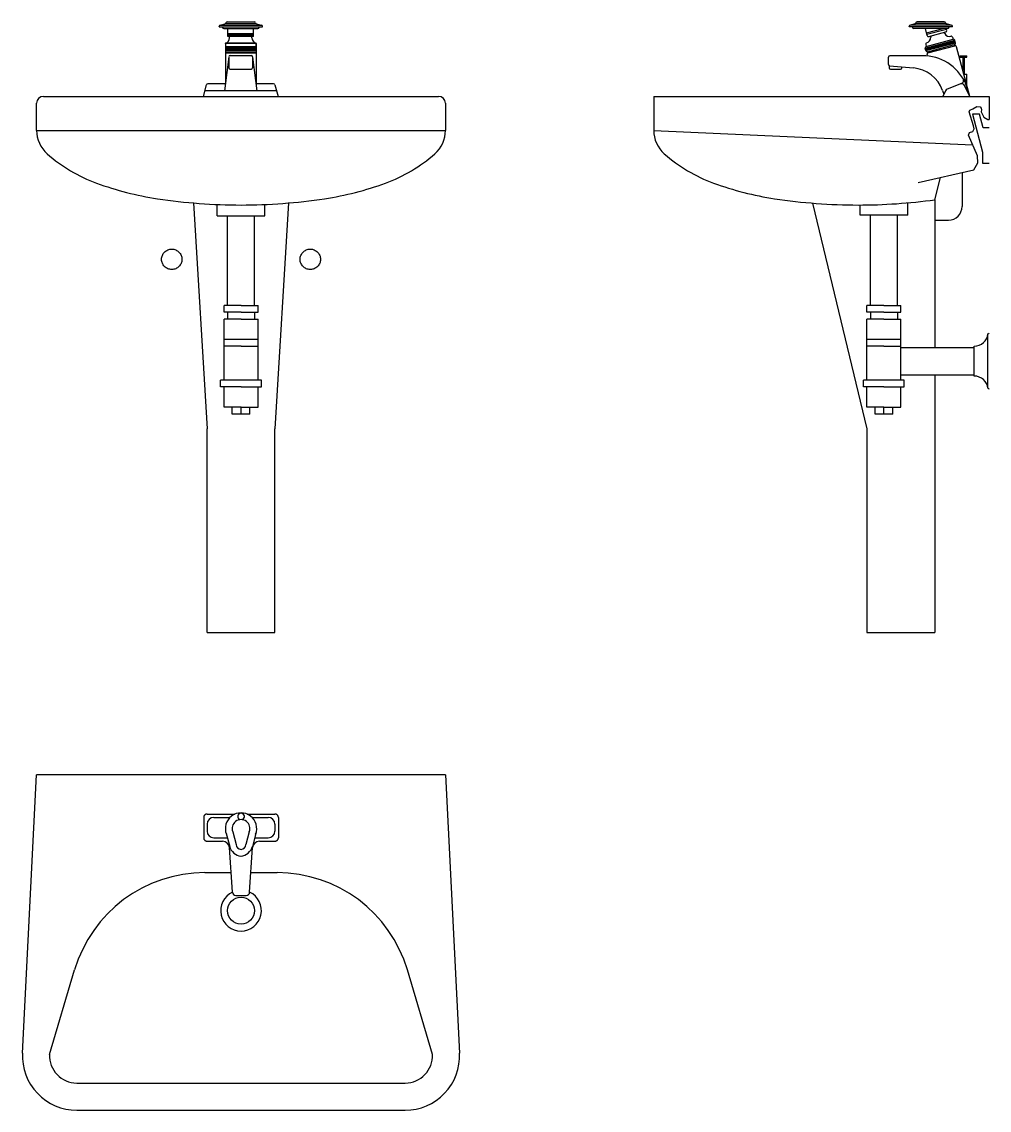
# Model space of a CAD drawing. Header units: millimetres. Extents: x 836.51 to 837.94, y 1504.07 to 1505.67.
import ezdxf

# ---------------------------------------------------------------- set-up
doc = ezdxf.new("R2010")
doc.units = ezdxf.units.MM
doc.linetypes.add('DASHDOT', pattern=[1, 0.5, -0.25, 0, -0.25])
doc.linetypes.add('HIDDEN', pattern=[0.375, 0.25, -0.125])

# ---------------------------------------------------------------- blocks, each defined once
blk = doc.blocks.new('A$C115B3CD4')
for p, q in [((0, 0.084), (0.0208, 0.494)), ((0.6228, 0.494), (0.0208, 0.494)), ((0.6228, 0.494), (0.6435, 0.084)), ((0.2718, 0.4363), (0.3128, 0.4363)), ((0.3308, 0.4363), (0.3718, 0.4363)), ((0.2668, 0.4313), (0.2668, 0.4013)), ((0.2718, 0.4213), (0.2718, 0.4113)), ((0.2818, 0.4313), (0.3054, 0.4313)), ((0.3382, 0.4313), (0.3618, 0.4313)), ((0.3718, 0.4213), (0.3718, 0.4113)), ((0.3768, 0.4313), (0.3768, 0.4013)), ((0.2818, 0.4013), (0.3016, 0.4013)), ((0.2999, 0.4076), (0.3051, 0.3887)), ((0.3095, 0.4102), (0.3147, 0.3914)), ((0.334, 0.4102), (0.3289, 0.3914)), ((0.3437, 0.4076), (0.3385, 0.3887)), ((0.342, 0.4013), (0.3618, 0.4013)), ((0.2718, 0.3963), (0.2947, 0.3963)), ((0.3091, 0.3213), (0.3047, 0.387)), ((0.3345, 0.3212), (0.3389, 0.387)), ((0.3488, 0.3963), (0.3718, 0.3963)), ((0.2686, 0.35), (0.3072, 0.35)), ((0.3364, 0.35), (0.3749, 0.35)), ((0.04, 0.082), (0.0768, 0.2067)), ((0.6036, 0.082), (0.5667, 0.2067)), ((0.0799, 0.04), (0.5636, 0.04)), ((0.0799, 0), (0.5636, 0))]:
    blk.add_line(p, q)
at = {"linetype": 'DASHDOT'}
blk.add_line((0.3141, 0.3163), (0.3295, 0.3163), dxfattribs=at)
blk.add_circle((0.3218, 0.294), 0.02)
for centre, start, end in [((0.2718, 0.4313), 90, 180), ((0.3718, 0.4313), 0, 90), ((0.2718, 0.4013), 180, 270), ((0.3718, 0.4013), 270, 0)]:
    blk.add_arc(centre, 0.005, start, end, dxfattribs=at)
for centre, radius, start, end in [((0.3218, 0.415), 0.0231, 338.8422, 201.1578), ((0.3218, 0.4327), 0.00496, 290.639, 249.361), ((0.2818, 0.4213), 0.01, 90, 180), ((0.3218, 0.415), 0.0131, 338.8422, 201.1578), ((0.3618, 0.4213), 0.01, 0, 90), ((0.2818, 0.4113), 0.01, 180, 270), ((0.3618, 0.4113), 0.01, 270, 0), ((0.2947, 0.3863), 0.01, 3.8141, 90), ((0.3243, 0.394), 0.02, 195.3012, 262.6368), ((0.3218, 0.3914), 0.00708, 180, 0), ((0.3192, 0.394), 0.02, 277.3632, 344.6988), ((0.3488, 0.3863), 0.01, 90, 176.1909), ((0.2686, 0.15), 0.2, 90, 163.5301), ((0.3749, 0.15), 0.2, 16.4699, 90), ((0.3218, 0.294), 0.03, 115.0422, 64.9578), ((0.3141, 0.3213), 0.005, 180, 270), ((0.3295, 0.3213), 0.005, 270, 0), ((0.0799, 0.08), 0.08, 177.1029, 270), ((0.0799, 0.08), 0.04, 177.1029, 270), ((0.5636, 0.08), 0.08, 270, 2.8971), ((0.5636, 0.08), 0.04, 270, 2.8971)]:
    blk.add_arc(centre, radius, start, end)
blk = doc.blocks.new('A$C3F662A2C')
for p, q in [((0.2806, 0.9), (0.3206, 0.9)), ((0.2686, 0.8925), (0.2686, 0.893)), ((0.2686, 0.8925), (0.3326, 0.8925)), ((0.2706, 0.895), (0.2773, 0.8971)), ((0.2706, 0.895), (0.3306, 0.895)), ((0.2736, 0.892), (0.2736, 0.8925)), ((0.2756, 0.89), (0.3256, 0.89)), ((0.278, 0.8975), (0.3231, 0.8975)), ((0.2815, 0.8782), (0.2815, 0.89)), ((0.3196, 0.882), (0.2815, 0.882)), ((0.3196, 0.8782), (0.3196, 0.89)), ((0.3238, 0.8971), (0.3306, 0.895)), ((0.3276, 0.892), (0.3276, 0.8925)), ((0.3326, 0.8925), (0.3326, 0.893)), ((0.3231, 0.8685), (0.2781, 0.8685)), ((0.2781, 0.868), (0.2781, 0.8685)), ((0.3231, 0.868), (0.2781, 0.868)), ((0.2781, 0.868), (0.2781, 0.8093)), ((0.3196, 0.8801), (0.2815, 0.8801)), ((0.3196, 0.8782), (0.2815, 0.8782)), ((0.284, 0.8762), (0.284, 0.8782)), ((0.3171, 0.8765), (0.3171, 0.8782)), ((0.3231, 0.8631), (0.3231, 0.8685)), ((0.3231, 0.868), (0.3231, 0.8093)), ((0.3231, 0.8631), (0.2781, 0.8631)), ((0.3231, 0.8612), (0.2781, 0.8612)), ((0.3231, 0.8574), (0.2781, 0.8574)), ((0.3231, 0.8554), (0.2781, 0.8554)), ((0.3231, 0.8535), (0.2781, 0.8535)), ((0.2791, 0.8612), (0.2791, 0.8574)), ((0.2801, 0.8612), (0.2801, 0.8574)), ((0.2811, 0.8612), (0.2811, 0.8574)), ((0.2821, 0.8612), (0.2821, 0.8574)), ((0.2831, 0.8612), (0.2831, 0.8574)), ((0.2841, 0.8612), (0.2841, 0.8574)), ((0.2851, 0.8612), (0.2851, 0.8574)), ((0.2851, 0.8503), (0.3161, 0.8503)), ((0.2861, 0.8612), (0.2861, 0.8574)), ((0.2871, 0.8612), (0.2871, 0.8574)), ((0.2881, 0.8612), (0.2881, 0.8574)), ((0.2891, 0.8612), (0.2891, 0.8574)), ((0.2901, 0.8612), (0.2901, 0.8574)), ((0.2911, 0.8612), (0.2911, 0.8574)), ((0.2921, 0.8612), (0.2921, 0.8574)), ((0.2931, 0.8612), (0.2931, 0.8574)), ((0.2941, 0.8612), (0.2941, 0.8574)), ((0.2951, 0.8612), (0.2951, 0.8574)), ((0.2961, 0.8612), (0.2961, 0.8574)), ((0.2971, 0.8612), (0.2971, 0.8574)), ((0.2981, 0.8612), (0.2981, 0.8574)), ((0.2991, 0.8612), (0.2991, 0.8574)), ((0.3001, 0.8612), (0.3001, 0.8574)), ((0.3011, 0.8612), (0.3011, 0.8574)), ((0.3011, 0.8612), (0.3011, 0.8574)), ((0.3011, 0.8612), (0.3011, 0.8574)), ((0.3011, 0.8612), (0.3011, 0.8574)), ((0.3011, 0.8612), (0.3011, 0.8574)), ((0.3011, 0.8612), (0.3011, 0.8574)), ((0.3011, 0.8612), (0.3011, 0.8574)), ((0.3011, 0.8612), (0.3011, 0.8574)), ((0.3011, 0.8612), (0.3011, 0.8574)), ((0.3011, 0.8612), (0.3011, 0.8574)), ((0.3011, 0.8612), (0.3011, 0.8574)), ((0.3011, 0.8612), (0.3011, 0.8574)), ((0.3011, 0.8612), (0.3011, 0.8574)), ((0.3011, 0.8612), (0.3011, 0.8574)), ((0.3011, 0.8612), (0.3011, 0.8574)), ((0.3011, 0.8612), (0.3011, 0.8574)), ((0.3011, 0.8612), (0.3011, 0.8574)), ((0.3011, 0.8612), (0.3011, 0.8574)), ((0.3011, 0.8612), (0.3011, 0.8574)), ((0.3011, 0.8612), (0.3011, 0.8574)), ((0.3011, 0.8612), (0.3011, 0.8574)), ((0.3011, 0.8612), (0.3011, 0.8574)), ((0.3011, 0.8612), (0.3011, 0.8574)), ((0.3011, 0.8612), (0.3011, 0.8574)), ((0.3011, 0.8612), (0.3011, 0.8574)), ((0.3021, 0.8612), (0.3021, 0.8574)), ((0.3031, 0.8612), (0.3031, 0.8574)), ((0.3041, 0.8612), (0.3041, 0.8574)), ((0.3051, 0.8612), (0.3051, 0.8574)), ((0.3061, 0.8612), (0.3061, 0.8574)), ((0.3071, 0.8612), (0.3071, 0.8574)), ((0.3081, 0.8612), (0.3081, 0.8574)), ((0.3091, 0.8612), (0.3091, 0.8574)), ((0.3101, 0.8612), (0.3101, 0.8574)), ((0.3111, 0.8612), (0.3111, 0.8574)), ((0.3121, 0.8612), (0.3121, 0.8574)), ((0.3131, 0.8612), (0.3131, 0.8574)), ((0.3141, 0.8612), (0.3141, 0.8574)), ((0.3151, 0.8612), (0.3151, 0.8574)), ((0.3161, 0.8612), (0.3161, 0.8574)), ((0.3171, 0.8612), (0.3171, 0.8574)), ((0.3181, 0.8612), (0.3181, 0.8574)), ((0.3191, 0.8612), (0.3191, 0.8574)), ((0.3201, 0.8612), (0.3201, 0.8574)), ((0.3211, 0.8612), (0.3211, 0.8574)), ((0.3221, 0.8612), (0.3221, 0.8574)), ((0.2831, 0.8483), (0.2766, 0.7983)), ((0.2831, 0.8483), (0.2831, 0.8323)), ((0.3181, 0.8483), (0.3181, 0.8323)), ((0.3181, 0.848), (0.3245, 0.7983)), ((0.2851, 0.8303), (0.3161, 0.8303)), ((0.2456, 0.79), (0.2502, 0.8068)), ((0.2779, 0.8083), (0.2521, 0.8083)), ((0.349, 0.8083), (0.3232, 0.8083)), ((0.351, 0.8068), (0.3556, 0.79)), ((0.01, 0.79), (0.592, 0.79)), ((0.3533, 0.7983), (0.2478, 0.7983)), ((0, 0.74), (0, 0.78)), ((0.602, 0.78), (0.602, 0.74)), ((0, 0.74), (0.602, 0.74)), ((0.231, 0.633), (0.251, 0.3)), ((0.371, 0.633), (0.351, 0.3)), ((0.251, 0), (0.251, 0.3)), ((0.351, 0), (0.351, 0.3)), ((0.251, 0), (0.351, 0))]:
    blk.add_line(p, q)
at = {"linetype": 'HIDDEN'}
for p, q in [((0.266, 0.6139), (0.266, 0.6307)), ((0.336, 0.6139), (0.336, 0.6307)), ((0.266, 0.6139), (0.336, 0.6139)), ((0.281, 0.482), (0.281, 0.6139)), ((0.321, 0.482), (0.321, 0.6139)), ((0.276, 0.472), (0.276, 0.482)), ((0.301, 0.482), (0.276, 0.482)), ((0.301, 0.482), (0.326, 0.482)), ((0.326, 0.472), (0.326, 0.482)), ((0.301, 0.472), (0.276, 0.472)), ((0.281, 0.472), (0.281, 0.462)), ((0.301, 0.472), (0.326, 0.472)), ((0.321, 0.472), (0.321, 0.462)), ((0.276, 0.372), (0.276, 0.462)), ((0.301, 0.462), (0.276, 0.462)), ((0.301, 0.462), (0.326, 0.462)), ((0.326, 0.372), (0.326, 0.462)), ((0.326, 0.432), (0.276, 0.432)), ((0.301, 0.4221), (0.276, 0.4221)), ((0.301, 0.4221), (0.326, 0.4221)), ((0.271, 0.362), (0.271, 0.372)), ((0.331, 0.372), (0.271, 0.372)), ((0.331, 0.362), (0.331, 0.372)), ((0.301, 0.362), (0.271, 0.362)), ((0.276, 0.332), (0.276, 0.362)), ((0.301, 0.362), (0.331, 0.362)), ((0.326, 0.332), (0.326, 0.362)), ((0.301, 0.332), (0.276, 0.332)), ((0.288, 0.322), (0.288, 0.332)), ((0.314, 0.322), (0.288, 0.322)), ((0.301, 0.332), (0.326, 0.332)), ((0.301, 0.322), (0.301, 0.332)), ((0.314, 0.322), (0.314, 0.332))]:
    blk.add_line(p, q, dxfattribs=at)
blk.add_lwpolyline([(0, 0.74, 0.215198), (0.0156, 0.7054, 0.093411), (0.0882, 0.6622, 0.050076), (0.178, 0.6393, 0.037576), (0.301, 0.63, 0.037576), (0.424, 0.6393, 0.050076), (0.5138, 0.6622, 0.093411), (0.5864, 0.7054, 0.215198), (0.602, 0.74, 0.215198)], format="xyb")
for centre in [(0.199, 0.55), (0.403, 0.55)]:
    blk.add_circle(centre, 0.015, dxfattribs=at)
for centre, radius, start, end in [((0.2767, 0.899), 0.002, 287.354, 345.3602), ((0.2806, 0.898), 0.002, 90, 165.3602), ((0.3206, 0.898), 0.002, 14.6398, 90), ((0.3244, 0.899), 0.002, 194.6398, 252.646), ((0.2706, 0.893), 0.002, 90, 180), ((0.2756, 0.892), 0.002, 180, 270), ((0.3256, 0.892), 0.002, 270, 0), ((0.3306, 0.893), 0.002, 0, 90), ((0.276, 0.8762), 0.008, 285, 1.6576), ((0.3251, 0.8762), 0.008, 178.3424, 255), ((0.2851, 0.8483), 0.002, 90, 172.6319), ((0.3161, 0.8483), 0.002, 0, 90), ((0.2851, 0.8323), 0.002, 180, 270), ((0.3161, 0.8323), 0.002, 270, 0), ((0.2521, 0.8063), 0.002, 90, 164.7115), ((0.349, 0.8063), 0.002, 15.2885, 90), ((0.01, 0.78), 0.01, 90, 180), ((0.592, 0.78), 0.01, 0, 90)]:
    blk.add_arc(centre, radius, start, end)
blk = doc.blocks.new('A$C237B3029')
for p, q in [((0.4278, 0.9), (0.3879, 0.9)), ((0.3759, 0.8925), (0.3759, 0.893)), ((0.4398, 0.8925), (0.3759, 0.8925)), ((0.3846, 0.8971), (0.3779, 0.895)), ((0.4378, 0.895), (0.3779, 0.895)), ((0.3809, 0.892), (0.3809, 0.8925)), ((0.4328, 0.89), (0.3829, 0.89)), ((0.4304, 0.8975), (0.3853, 0.8975)), ((0.4028, 0.8796), (0.4, 0.89)), ((0.4018, 0.8835), (0.4261, 0.89)), ((0.4023, 0.8815), (0.431, 0.8892)), ((0.4053, 0.8782), (0.4301, 0.8849)), ((0.4315, 0.8873), (0.4308, 0.89)), ((0.4378, 0.895), (0.4311, 0.8971)), ((0.4348, 0.892), (0.4348, 0.8925)), ((0.4398, 0.8925), (0.4398, 0.893)), ((0.3998, 0.8612), (0.4433, 0.8729)), ((0.4005, 0.8666), (0.4012, 0.8637)), ((0.4009, 0.8574), (0.4443, 0.869)), ((0.4012, 0.8637), (0.4408, 0.8743)), ((0.4019, 0.869), (0.4019, 0.869)), ((0.4033, 0.8559), (0.4429, 0.8666)), ((0.4192, 0.8623), (0.4182, 0.8661)), ((0.4202, 0.8625), (0.4191, 0.8664)), ((0.4211, 0.8628), (0.4201, 0.8667)), ((0.4221, 0.863), (0.4211, 0.8669)), ((0.4231, 0.8633), (0.422, 0.8672)), ((0.424, 0.8636), (0.423, 0.8674)), ((0.425, 0.8638), (0.424, 0.8677)), ((0.426, 0.8641), (0.4249, 0.8679)), ((0.4269, 0.8643), (0.4259, 0.8682)), ((0.4279, 0.8646), (0.4269, 0.8685)), ((0.4289, 0.8649), (0.4278, 0.8687)), ((0.4298, 0.8651), (0.4288, 0.869)), ((0.4308, 0.8654), (0.4298, 0.8692)), ((0.4318, 0.8656), (0.4307, 0.8695)), ((0.4327, 0.8659), (0.4317, 0.8698)), ((0.4337, 0.8662), (0.4327, 0.87)), ((0.4347, 0.8664), (0.4336, 0.8703)), ((0.4356, 0.8667), (0.4346, 0.8705)), ((0.4366, 0.8669), (0.4356, 0.8708)), ((0.4376, 0.8672), (0.4365, 0.8711)), ((0.4385, 0.8674), (0.4375, 0.8713)), ((0.4376, 0.8786), (0.4376, 0.8786)), ((0.4395, 0.8677), (0.4385, 0.8716)), ((0.4405, 0.868), (0.4394, 0.8718)), ((0.4401, 0.8772), (0.4408, 0.8743)), ((0.4414, 0.8682), (0.4404, 0.8721)), ((0.4424, 0.8685), (0.4414, 0.8723)), ((0.4434, 0.8687), (0.4423, 0.8726)), ((0.4434, 0.8646), (0.4429, 0.8666)), ((0.4443, 0.869), (0.4433, 0.8729)), ((0.3957, 0.85), (0.3475, 0.85)), ((0.4009, 0.8574), (0.3998, 0.8612)), ((0.4018, 0.8576), (0.4008, 0.8615)), ((0.4028, 0.8579), (0.4018, 0.8617)), ((0.4029, 0.8496), (0.4024, 0.8516)), ((0.4038, 0.8581), (0.4027, 0.862)), ((0.4038, 0.854), (0.4033, 0.8559)), ((0.4047, 0.8584), (0.4037, 0.8623)), ((0.4038, 0.854), (0.4434, 0.8646)), ((0.4057, 0.8586), (0.4047, 0.8625)), ((0.4067, 0.8589), (0.4056, 0.8628)), ((0.4076, 0.8592), (0.4066, 0.863)), ((0.4086, 0.8594), (0.4076, 0.8633)), ((0.4096, 0.8597), (0.4085, 0.8635)), ((0.4105, 0.8599), (0.4095, 0.8638)), ((0.4115, 0.8602), (0.4105, 0.8641)), ((0.4125, 0.8605), (0.4114, 0.8643)), ((0.4134, 0.8607), (0.4124, 0.8646)), ((0.4144, 0.861), (0.4134, 0.8648)), ((0.4154, 0.8612), (0.4143, 0.8651)), ((0.4163, 0.8615), (0.4153, 0.8654)), ((0.4173, 0.8618), (0.4163, 0.8656)), ((0.4183, 0.862), (0.4172, 0.8659)), ((0.4655, 0.79), (0.4459, 0.8632)), ((0.3465, 0.835), (0.3465, 0.832)), ((0.3473, 0.8348), (0.3824, 0.8319)), ((0.4511, 0.8496), (0.4611, 0.8496)), ((0.4511, 0.8476), (0.4511, 0.8496)), ((0.4511, 0.8476), (0.4611, 0.8476)), ((0.4551, 0.8476), (0.4551, 0.8288)), ((0.4571, 0.8476), (0.4571, 0.8226)), ((0.4611, 0.8476), (0.4611, 0.8496)), ((0.3485, 0.83), (0.3635, 0.83)), ((0.3655, 0.832), (0.3655, 0.8333)), ((0.4568, 0.8226), (0.4611, 0.8226)), ((0.4611, 0.8065), (0.4611, 0.8226)), ((0.4531, 0.8091), (0.4323, 0.8007)), ((0.4655, 0.79), (0.4576, 0.8059)), ((0.4655, 0.79), (0.4591, 0.8097)), ((0, 0.79), (0.494, 0.79)), ((0, 0.79), (0, 0.74)), ((0.4254, 0.7987), (0.4272, 0.7935)), ((0.4296, 0.7983), (0.4255, 0.79)), ((0.494, 0.79), (0.494, 0.7561)), ((0, 0.74), (0.4695, 0.7188)), ((0.454, 0.6778), (0.454, 0.6278)), ((0.414, 0.6378), (0.4222, 0.6706)), ((0.234, 0.6327), (0.314, 0.3)), ((0.414, 0.6378), (0.414, 0.42)), ((0.414, 0.6078), (0.434, 0.6078)), ((0.492, 0.36), (0.492, 0.44)), ((0.414, 0.42), (0.472, 0.42)), ((0.472, 0.378), (0.472, 0.422)), ((0.414, 0.38), (0.414, 0)), ((0.414, 0.38), (0.472, 0.38)), ((0.314, 0.3), (0.314, 0)), ((0.314, 0), (0.414, 0))]:
    blk.add_line(p, q)
at = {"linetype": 'DASHDOT'}
blk.add_line((0.3455, 0.8368), (0.3455, 0.848), dxfattribs=at)
at = {"linetype": 'HIDDEN'}
for p, q in [((0.304, 0.615), (0.304, 0.63)), ((0.374, 0.615), (0.374, 0.6332)), ((0.374, 0.615), (0.304, 0.615)), ((0.319, 0.482), (0.319, 0.615)), ((0.359, 0.482), (0.359, 0.615)), ((0.314, 0.472), (0.314, 0.482)), ((0.339, 0.482), (0.314, 0.482)), ((0.339, 0.482), (0.364, 0.482)), ((0.364, 0.472), (0.364, 0.482)), ((0.339, 0.472), (0.314, 0.472)), ((0.319, 0.472), (0.319, 0.462)), ((0.339, 0.472), (0.364, 0.472)), ((0.359, 0.472), (0.359, 0.462)), ((0.339, 0.462), (0.314, 0.462)), ((0.314, 0.372), (0.314, 0.462)), ((0.339, 0.462), (0.364, 0.462)), ((0.364, 0.372), (0.364, 0.462)), ((0.364, 0.432), (0.314, 0.432)), ((0.339, 0.4221), (0.314, 0.4221)), ((0.339, 0.4221), (0.364, 0.4221)), ((0.364, 0.42), (0.414, 0.42)), ((0.369, 0.372), (0.309, 0.372)), ((0.309, 0.362), (0.309, 0.372)), ((0.364, 0.38), (0.414, 0.38)), ((0.369, 0.362), (0.369, 0.372)), ((0.339, 0.362), (0.309, 0.362)), ((0.314, 0.332), (0.314, 0.362)), ((0.339, 0.362), (0.369, 0.362)), ((0.364, 0.332), (0.364, 0.362)), ((0.339, 0.332), (0.314, 0.332)), ((0.326, 0.322), (0.326, 0.332)), ((0.352, 0.322), (0.326, 0.322)), ((0.339, 0.322), (0.339, 0.332)), ((0.339, 0.332), (0.364, 0.332)), ((0.352, 0.322), (0.352, 0.332))]:
    blk.add_line(p, q, dxfattribs=at)
for points in [[(0.3894, 0.6631), (0.4715, 0.6818), (0.4772, 0.6923), (0.4768, 0.7023), (0.4633, 0.733), (0.4649, 0.737), (0.4699, 0.7385), (0.4719, 0.742), (0.4711, 0.7465), (0.4645, 0.7671), (0.4653, 0.7696), (0.4699, 0.7716), (0.476, 0.7751), (0.4805, 0.7746), (0.4822, 0.7726), (0.4826, 0.7701), (0.4822, 0.7671), (0.4863, 0.7596), (0.492, 0.7561), (0.494, 0.7561)], [(0.494, 0.7439), (0.4849, 0.7439), (0.4795, 0.7639), (0.4695, 0.7639), (0.484, 0.7077), (0.484, 0.6918), (0.494, 0.6918)]]:
    blk.add_lwpolyline(points)
blk.add_lwpolyline([(0, 0.74, 0.215198), (0.0156, 0.7054, 0.093411), (0.0882, 0.6622, 0.050076), (0.178, 0.6393, 0.037576), (0.301, 0.63, 0.034487), (0.414, 0.6378, 0.050076)], format="xyb")
for centre, radius, start, end in [((0.384, 0.899), 0.002, 287.354, 345.3602), ((0.3879, 0.898), 0.002, 90, 165.3602), ((0.4278, 0.898), 0.002, 14.6398, 90), ((0.4317, 0.899), 0.002, 194.6398, 252.646), ((0.3779, 0.893), 0.002, 90, 180), ((0.3829, 0.892), 0.002, 180, 270), ((0.4241, 0.8801), 0.005, 28.3424, 51.8699), ((0.4356, 0.8863), 0.008, 208.3424, 285), ((0.4296, 0.8868), 0.002, 285, 15), ((0.4328, 0.892), 0.002, 270, 0), ((0.4378, 0.893), 0.002, 0, 90), ((0.4024, 0.8671), 0.002, 105, 195), ((0.3998, 0.8767), 0.008, 285, 1.6576), ((0.4048, 0.8801), 0.002, 195, 285), ((0.4128, 0.8771), 0.005, 158.1301, 181.6576), ((0.4381, 0.8767), 0.002, 15, 105), ((0.4414, 0.8723), 0.002, 15, 105), ((0.4424, 0.8685), 0.002, 285, 15), ((0.3475, 0.848), 0.002, 90, 180), ((0.3957, 0.78), 0.07, 25.6513, 90), ((0.4018, 0.8617), 0.002, 105, 195), ((0.4028, 0.8579), 0.002, 195, 285), ((0.4044, 0.8521), 0.002, 104.9997, 195), ((0.444, 0.8627), 0.002, 15, 105.0003), ((0.3475, 0.8368), 0.002, 180, 265.2364), ((0.3485, 0.832), 0.002, 180, 270), ((0.3635, 0.832), 0.002, 270, 0), ((0.3782, 0.7821), 0.05, 19.4155, 85.2364), ((0.4531, 0.8036), 0.005, 26.5651, 111.8014), ((0.4513, 0.8137), 0.005, 291.8014, 31.2306), ((0.4543, 0.8081), 0.005, 18.1188, 25.6513), ((0.4341, 0.7961), 0.005, 111.8014, 153.4349), ((0.434, 0.6278), 0.02, 270, 0), ((0.4717, 0.4425), 0.0205, 270.9318, 353.0427), ((0.4917, 0.4423), 0.0023, 276.739, 350.4634), ((0.4717, 0.3575), 0.0205, 6.9573, 89.0682), ((0.4917, 0.3577), 0.0023, 9.5366, 83.261)]:
    blk.add_arc(centre, radius, start, end)

msp = doc.modelspace()

# ---------------------------------------------------------------- block references
for name, p in [('A$C3F662A2C', (836.536, 1504.7731)), ('A$C237B3029', (837.4447, 1504.7731)), ('A$C115B3CD4', (836.5152, 1504.0695))]:
    msp.add_blockref(name, p)

doc.saveas('drawing.dxf')
